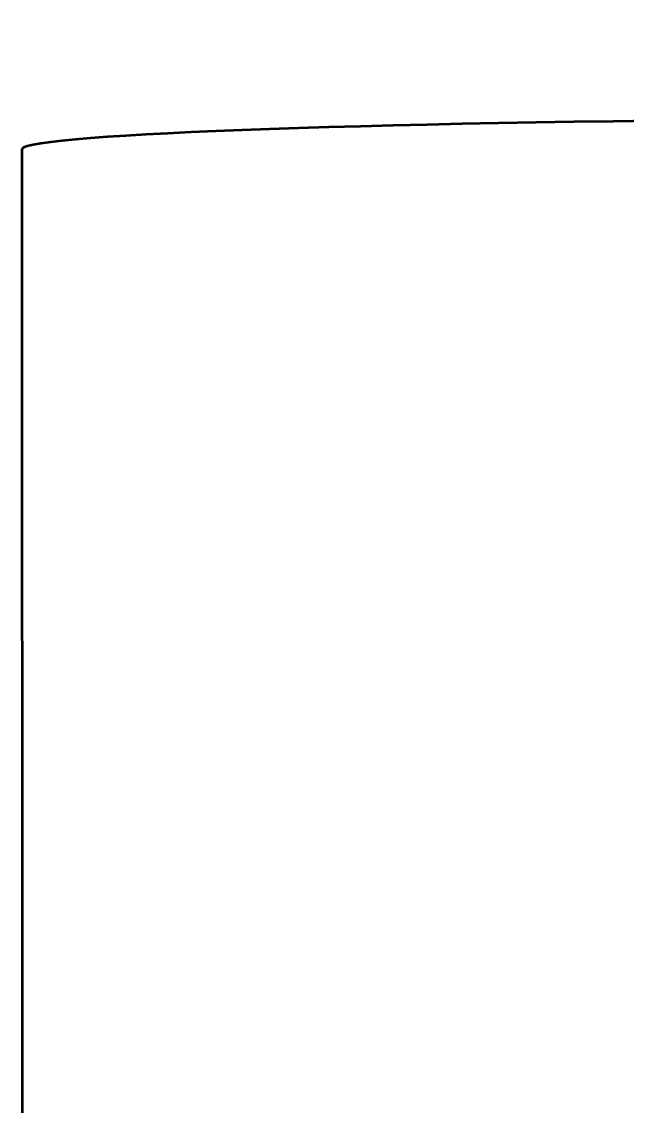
# Model space of a CAD drawing. Header units: millimetres. Extents: x 68 to 2000, y 100 to 2870.
# Drawn here: x 723.158 to 723.806, y 2136.469 to 2137.631 of the extents above; entities that cross this region are included whole.
import ezdxf

# ---------------------------------------------------------------- set-up
doc = ezdxf.new("R2010")
doc.units = ezdxf.units.MM
doc.header["$LTSCALE"] = 10
doc.layers.add('Bemaßung (ISO)', color=7, linetype='Continuous', lineweight=25)
doc.layers.add('Sichtbar schmal (ISO)', color=7, linetype='Continuous', lineweight=35)
doc.styles.add('Notiztext (DIN)', font='verdana.ttf')
doc.dimstyles.new('Standard (DIN)', dxfattribs={"dimscale": 10, "dimtxt": 2.5, "dimasz": 2.5, "dimexe": 2, "dimexo": 4, "dimgap": 0.5, "dimtad": 1, "dimdec": 1, "dimrnd": 1e-08, "dimtxsty": 'Notiztext (DIN)', "dimcen": 0.09, "dimclrd": 256, "dimclre": 256, "dimclrt": 256, "dimadec": 0, "dimazin": 2, "dimtfac": 1, "dimtmove": 0, "dimatfit": 3, "dimfxl": 0, "dimtolj": 1, "dimtzin": 0, "dimlwd": -1, "dimlwe": -1, "dimarcsym": 0})

# ---------------------------------------------------------------- blocks, each defined once
blk = doc.blocks.new('*D76')
at = {"layer": 'Bemaßung (ISO)', "transparency": 16777216}
for p, q in [((649.2794, 2573.6699), (484.32, 2573.6699)), ((504.32, 2548.6699), (504.32, 2098.6715)), ((684.32, 2073.6715), (484.32, 2073.6715))]:
    blk.add_line(p, q, dxfattribs=at)
for points in [[(500.1533, 2548.6699), (508.4867, 2548.6699), (504.32, 2573.6699)], [(500.1533, 2098.6715), (508.4867, 2098.6715), (504.32, 2073.6715)]]:
    blk.add_solid(points, dxfattribs=at)
at = {"layer": 'Defpoints', "color": 0, "transparency": 16777216}
for p in [(689.2794, 2573.6699), (504.32, 2073.6715), (724.32, 2073.6715)]:
    blk.add_point(p, dxfattribs=at)
at = {"layer": 'Bemaßung (ISO)', "transparency": 16777216, "insert": (473.2958, 2293.5834), "char_height": 25, "attachment_point": 1, "rotation": 90, "style": 'Notiztext (DIN)'}
blk.add_mtext('\\A1;500', dxfattribs=at)
blk = doc.blocks.new('*D78')
at = {"layer": 'Bemaßung (ISO)', "transparency": 16777216}
for p, q in [((684.4378, 2473.6612), (577.2042, 2473.6612)), ((597.2042, 1698.6785), (597.2042, 2448.6612)), ((684.4378, 1673.6785), (577.2042, 1673.6785))]:
    blk.add_line(p, q, dxfattribs=at)
for points in [[(593.0375, 2448.6612), (601.3709, 2448.6612), (597.2042, 2473.6612)], [(593.0375, 1698.6785), (601.3709, 1698.6785), (597.2042, 1673.6785)]]:
    blk.add_solid(points, dxfattribs=at)
at = {"layer": 'Defpoints', "color": 0, "transparency": 16777216}
for p in [(597.2042, 2473.6612), (724.4378, 2473.6612), (724.4378, 1673.6785)]:
    blk.add_point(p, dxfattribs=at)
at = {"layer": 'Bemaßung (ISO)', "transparency": 16777216, "insert": (566.0625, 2043.0369), "char_height": 25, "attachment_point": 1, "rotation": 90, "style": 'Notiztext (DIN)'}
blk.add_mtext('\\A1;800', dxfattribs=at)

msp = doc.modelspace()

# ---------------------------------------------------------------- linework, layer by layer
at = {"layer": 'Sichtbar schmal (ISO)'}
msp.add_line((723.1577, 2137.4949), (723.1617, 2130.2182), dxfattribs=at)
msp.add_ellipse((724.1575, 2137.4949), major_axis=(-1, -0.0006), ratio=0.032037, start_param=4.807651, end_param=6.265722, dxfattribs=at)

# ---------------------------------------------------------------- dimensions: what is measured, and where the dimension line sits
at = {"layer": 'Bemaßung (ISO)'}
for base, p1, p2, picture, middle in [((504.32, 2073.6715), (689.2794, 2573.6699), (724.32, 2073.6715), '*D76', (504.32, 2323.6707)), ((597.2042, 2473.6612), (724.4378, 1673.6785), (724.4378, 2473.6612), '*D78', (597.2042, 2073.6699))]:
    dim = msp.add_linear_dim(base=base, p1=p1, p2=p2, angle=90, dimstyle='Standard (DIN)', override={"dimdec": 1, "dimtp": 0, "dimtm": 0, "dimtdec": 2, "dimtofl": 0, "dimatfit": 1}, dxfattribs=at)
    dim.commit()
    dim.dimension.update_dxf_attribs({"geometry": picture, "text_midpoint": middle, "dimtype": 160})

doc.saveas('drawing.dxf')
